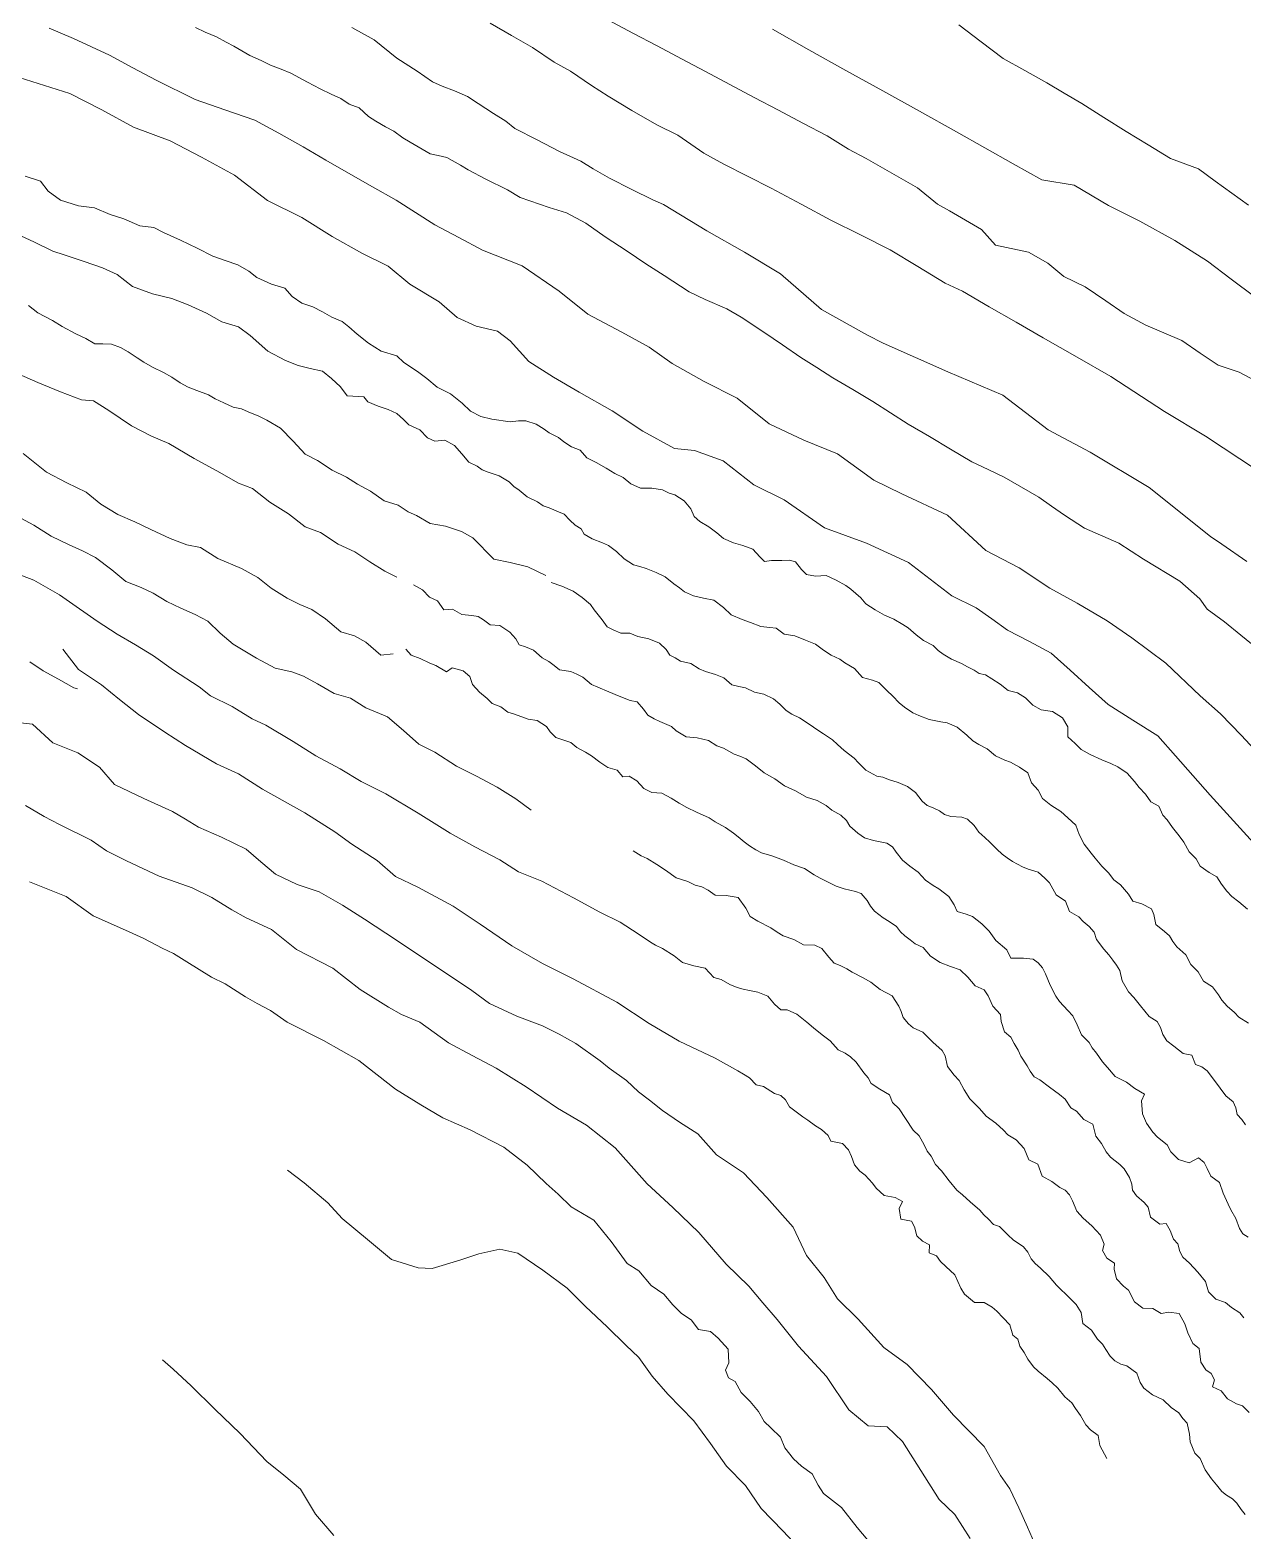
# Model space of a CAD drawing. Extents: x 683321 to 688873, y 7661944 to 7668387.
# Drawn here: x 686829.4 to 687029.7, y 7667062.7 to 7667310.5 of the extents above; entities that cross this region are included whole.
import ezdxf

# ---------------------------------------------------------------- set-up
doc = ezdxf.new("R2010")
doc.units = 0
doc.header["$MEASUREMENT"] = 0
doc.layers.add('01 CRESTA_Line', color=3, linetype='Continuous', lineweight=20)

msp = doc.modelspace()

# ---------------------------------------------------------------- linework, layer by layer
at = {"layer": '01 CRESTA_Line'}
for points in [[(686905.35, 7667311.6, 4150.24), (686908.87, 7667309.59, 4150.18), (686912.36, 7667307.59, 4150.13), (686915.95, 7667305.17, 4150.19), (686918.64, 7667303.7, 4150.2), (686922.12, 7667301.34, 4150.16), (686924.87, 7667299.57, 4150.11), (686928.76, 7667297.21, 4150.16), (686932.91, 7667294.82, 4150.19), (686936.36, 7667293.09, 4150.18), (686940.67, 7667290.14, 4150.13), (686943.97, 7667288.35, 4150.16), (686947.88, 7667286.35, 4150.22), (686951.79, 7667284.35, 4150.22), (686956.7, 7667281.72, 4150.31), (686961.62, 7667279.08, 4150.36), (686966.52, 7667276.64, 4150.34), (686971.43, 7667274.21, 4150.58), (686975.97, 7667271.45, 4150.64), (686980.52, 7667268.7, 4150.66), (686983.35, 7667267.35, 4150.64), (686987.79, 7667264.8, 4150.6), (686992.23, 7667262.24, 4150.56), (686996.68, 7667259.68, 4150.48), (687002.28, 7667256.47, 4150.34), (687007.88, 7667253.26, 4150.29), (687016.7, 7667247.48, 4150.25), (687023.46, 7667243.42, 4150.21), (687032.09, 7667237.76, 4150.1)], [(687032.48, 7667252.17, 4160.02), (687029.06, 7667253.97, 4160.03), (687025.58, 7667255.12, 4160.05), (687022.58, 7667257.13, 4160.04), (687019.58, 7667259.19, 4159.99), (687013.63, 7667261.74, 4160.04), (687010.08, 7667263.65, 4160.05), (687007.04, 7667265.74, 4160.06), (687003.62, 7667268.06, 4160.08), (687000.09, 7667269.79, 4160.06), (686997.47, 7667271.98, 4160.12), (686994.25, 7667273.8, 4160.13), (686988.84, 7667274.98, 4160.15), (686986.51, 7667277.53, 4160.26), (686981.21, 7667280.62, 4160.14), (686979.23, 7667281.72, 4160.1), (686975.94, 7667284.43, 4160.13), (686971.7, 7667286.84, 4160.27), (686967.46, 7667289.26, 4160.27), (686964.53, 7667290.8, 4160.25), (686961.01, 7667292.98, 4160.21), (686957, 7667295.1, 4160.16), (686952.99, 7667297.23, 4160.17), (686948.98, 7667299.35, 4160.22), (686944.97, 7667301.47, 4160.15), (686940.95, 7667303.6, 4160.13), (686936.94, 7667305.72, 4160.13), (686932.93, 7667307.85, 4160.14), (686928.92, 7667309.97, 4160.12), (686924.91, 7667312.09, 4160.11)], [(686832.57, 7667310.8, 4119.93), (686836.6, 7667309.06, 4119.94), (686842.51, 7667306.34, 4119.88), (686846.37, 7667304.25, 4119.89), (686850.23, 7667302.17, 4119.89), (686856.68, 7667299.01, 4119.85), (686861.59, 7667297.32, 4119.88), (686866.5, 7667295.62, 4119.91), (686870.5, 7667293.42, 4119.95), (686874.5, 7667291.21, 4119.98), (686878.26, 7667289.01, 4120.01), (686882.01, 7667286.82, 4120.04), (686885.92, 7667284.59, 4120.03), (686889.83, 7667282.37, 4120.01), (686896.23, 7667278.29, 4119.96), (686900.18, 7667276.21, 4119.97), (686904.13, 7667274.12, 4119.98), (686910.64, 7667271.56, 4120.01), (686916.75, 7667267.34, 4119.95), (686921.49, 7667263.54, 4119.94), (686927.12, 7667260.59, 4120.01), (686931.61, 7667258.14, 4120.06), (686935.42, 7667255.42, 4120.08), (686940.72, 7667252.43, 4120.17), (686946.17, 7667249.71, 4120.28), (686951.46, 7667245.46, 4120.26), (686957.16, 7667242.76, 4120.41), (686962.73, 7667240.49, 4120.57), (686968.71, 7667236.17, 4120.58), (686973.33, 7667233.89, 4120.63), (686980.91, 7667230.4, 4120.83), (686987.23, 7667224.55, 4121), (686992.7, 7667221.7, 4120.73), (686997.77, 7667218.33, 4120.45), (687002.28, 7667215.85, 4120.32), (687007.24, 7667212.96, 4120.23), (687011.31, 7667210.14, 4120.11), (687016.93, 7667205.95, 4119.99), (687022.58, 7667200.57, 4119.99), (687025.96, 7667197.6, 4119.97), (687029.42, 7667193.98, 4119.94), (687032.22, 7667191, 4119.94)], [(687031.96, 7667208.4, 4129.88), (687029.3, 7667210.58, 4129.82), (687026.63, 7667212.77, 4129.82), (687023.77, 7667214.89, 4129.78), (687022.56, 7667216.56, 4129.8), (687019.27, 7667219.48, 4129.74), (687013.25, 7667223.11, 4129.8), (687009.19, 7667225.76, 4129.83), (687003.5, 7667228.22, 4129.71), (687000.18, 7667230.36, 4129.8), (686998.07, 7667231.85, 4129.84), (686995.97, 7667233.34, 4129.88), (686993.12, 7667234.99, 4129.87), (686990.27, 7667236.64, 4129.88), (686987.59, 7667237.92, 4129.89), (686984.91, 7667239.2, 4129.92), (686981.41, 7667241.28, 4129.97), (686977.91, 7667243.36, 4129.95), (686974.41, 7667245.43, 4129.95), (686971.48, 7667247.29, 4129.94), (686968.55, 7667249.15, 4129.93), (686965.24, 7667251.11, 4129.93), (686961.93, 7667253.07, 4129.89), (686959.3, 7667254.74, 4129.92), (686956.67, 7667256.42, 4129.9), (686953.67, 7667258.49, 4130.02), (686950.57, 7667260.62, 4130.11), (686946.81, 7667263.08, 4130.12), (686944.43, 7667264.46, 4130.13), (686940.85, 7667266.01, 4130.12), (686938.25, 7667267.23, 4130.14), (686934.08, 7667269.97, 4130.15), (686931.06, 7667271.88, 4130.14), (686928, 7667273.94, 4130.13), (686924.36, 7667276.32, 4130.18), (686921.18, 7667278.61, 4130.18), (686918, 7667280.27, 4130.18), (686915.13, 7667281.15, 4130.2), (686910.34, 7667282.85, 4130.22), (686908.21, 7667284.07, 4130.21), (686904.67, 7667285.87, 4130.2), (686901.73, 7667287.42, 4130.21), (686900.46, 7667288.14, 4130.23), (686898.22, 7667289.43, 4130.2), (686896.79, 7667289.78, 4130.21), (686895.46, 7667290.04, 4130.16), (686892.18, 7667291.96, 4130.12), (686890.96, 7667292.69, 4130.14), (686889.49, 7667293.76, 4130.1), (686888.09, 7667294.47, 4130.12), (686886.52, 7667295.4, 4130.07), (686885.31, 7667296.18, 4130.12), (686883.73, 7667297.62, 4130.11), (686882.08, 7667298.23, 4130.14), (686880.73, 7667299.15, 4130.12), (686879.12, 7667299.86, 4130.13), (686877.32, 7667300.75, 4130.07), (686875.21, 7667301.84, 4130.02), (686872.44, 7667303.37, 4130.02), (686870.88, 7667304.02, 4130.06), (686869.09, 7667304.68, 4130.03), (686867.59, 7667305.45, 4130.07), (686865.67, 7667306.29, 4130.05), (686863.05, 7667307.81, 4130.06), (686861.77, 7667308.45, 4130.08), (686860.21, 7667309.34, 4130.04), (686858.34, 7667310.14, 4130.04), (686856.71, 7667310.87, 4129.98)], [(687030.29, 7667222.75, 4140.01), (687026.2, 7667225.59, 4140.05), (687024.31, 7667226.85, 4140.06), (687014.17, 7667234.95, 4139.96), (687004.42, 7667240.77, 4139.86), (686997.52, 7667244.48, 4139.53), (686990.04, 7667250.2, 4139.36), (686980.95, 7667254.04, 4139.2), (686970.25, 7667258.79, 4139.46), (686967.69, 7667260.09, 4139.88), (686960.07, 7667264.35, 4139.85), (686953.3, 7667270.24, 4139.88), (686947.37, 7667273.78, 4139.96), (686941.14, 7667277.33, 4140.02), (686934, 7667281.67, 4140.09), (686932.26, 7667282.43, 4140.08), (686928.76, 7667284.15, 4140.15), (686925.09, 7667286.03, 4140.13), (686922.39, 7667287.56, 4140.16), (686920.35, 7667288.84, 4140.19), (686916.84, 7667290.42, 4140.24), (686913.16, 7667292.32, 4140.29), (686909.43, 7667294.2, 4140.29), (686907.95, 7667295.4, 4140.27), (686905.93, 7667296.72, 4140.25), (686903.42, 7667298.37, 4140.22), (686901.62, 7667299.48, 4140.21), (686899.49, 7667300.43, 4140.21), (686897.47, 7667301.2, 4140.19), (686895.87, 7667301.92, 4140.17), (686893.33, 7667303.7, 4140.13), (686889.98, 7667305.83, 4140.08), (686886.21, 7667308.86, 4140.05), (686882.51, 7667310.89, 4140.02)], [(686952.01, 7667310.6, 4169.91), (686958.01, 7667307.18, 4169.93), (686964.1, 7667303.8, 4169.97), (686970.19, 7667300.43, 4170.04), (686976.29, 7667297.06, 4170.08), (686982.38, 7667293.69, 4170.98), (686987.06, 7667291.05, 4171.06), (686991.75, 7667288.4, 4171.09), (686996.44, 7667285.76, 4171.37), (687001.79, 7667284.86, 4172.69), (687007.48, 7667281.49, 4172.17), (687012.63, 7667278.91, 4171.72), (687018.43, 7667275.72, 4171.06), (687023.82, 7667272.32, 4170.69), (687027.72, 7667269.36, 4170.44), (687031.61, 7667266.4, 4170.44)], [(687030.59, 7667281.54, 4180.84), (687027.84, 7667283.54, 4180.74), (687025.09, 7667285.54, 4180.65), (687022.34, 7667287.54, 4180.56), (687017.7, 7667289.29, 4181.04), (687014.04, 7667291.51, 4181.02), (687010.38, 7667293.72, 4181), (687006.72, 7667296.02, 4180.99), (687003.06, 7667298.33, 4180.98), (687000.17, 7667300.05, 4180.99), (686997.28, 7667301.78, 4181), (686993.67, 7667303.77, 4181.02), (686990.06, 7667305.77, 4181.05), (686986.42, 7667308.54, 4181.01), (686982.78, 7667311.32, 4181.06)], [(686827.6, 7667302.65, 4109.92), (686835.99, 7667299.98, 4110.31), (686841.25, 7667297.3, 4110.04), (686846.48, 7667294.42, 4109.83), (686852.54, 7667292.2, 4109.76), (686857.72, 7667289.48, 4109.74), (686863.18, 7667286.53, 4109.62), (686868.61, 7667282.31, 4109.6), (686874.29, 7667279.52, 4109.6), (686879.29, 7667276.39, 4109.63), (686884.2, 7667273.63, 4109.64), (686888.55, 7667271.51, 4109.61), (686892.09, 7667268.53, 4109.59), (686896.98, 7667265.61, 4109.62), (686899.95, 7667263.02, 4109.61), (686903.06, 7667261.58, 4109.59), (686906.59, 7667260.75, 4109.55), (686908.66, 7667259.17, 4109.5), (686911.76, 7667255.73, 4109.44), (686915.84, 7667253.16, 4109.49), (686920.06, 7667250.7, 4109.54), (686925.53, 7667247.62, 4109.62), (686930.61, 7667244.26, 4109.67), (686935.83, 7667241.39, 4109.7), (686939.1, 7667241.05, 4109.74), (686943.83, 7667239.36, 4109.93), (686948.89, 7667235.38, 4109.89), (686953.92, 7667232.9, 4109.9), (686960.58, 7667228.28, 4109.87), (686967.52, 7667225.75, 4109.98), (686974.45, 7667222.58, 4110.04), (686981.63, 7667217.06, 4109.95), (686985.61, 7667215.09, 4110.08), (686988.21, 7667213.25, 4110.08), (686990.82, 7667211.4, 4109.97), (686994.41, 7667209.51, 4109.93), (686998, 7667207.61, 4109.97), (687001.13, 7667204.78, 4110.01), (687004.26, 7667201.94, 4110), (687007.39, 7667199.11, 4109.95), (687011.51, 7667196.53, 4110.02), (687015.63, 7667193.95, 4110.01), (687018.51, 7667190.67, 4109.99), (687021.4, 7667187.4, 4109.97), (687024.28, 7667184.13, 4110.08), (687028.13, 7667179.92, 4110.32), (687031.98, 7667175.7, 4110.46)], [(686828.62, 7667286.32, 4099.23), (686831.12, 7667285.54, 4099.15), (686832.4, 7667283.87, 4099.27), (686834.44, 7667282.4, 4099.33), (686837.4, 7667281.45, 4099.31), (686840.03, 7667281.13, 4099.37), (686842.61, 7667280.03, 4099.19), (686844.88, 7667279.28, 4099.23), (686847.53, 7667278.17, 4099.31), (686849.82, 7667277.87, 4099.18), (686851.42, 7667277.02, 4099.36), (686854.22, 7667275.79, 4099.33), (686856.97, 7667274.45, 4099.37), (686859.61, 7667273.15, 4099.29), (686861.62, 7667272.42, 4099.34), (686863.71, 7667271.7, 4099.47), (686865.54, 7667270.68, 4099.37), (686866.86, 7667269.63, 4099.34), (686869.25, 7667268.54, 4099.37), (686871.48, 7667267.84, 4099.39), (686872.66, 7667266.5, 4099.42), (686874.29, 7667265.4, 4099.31), (686876.12, 7667264.79, 4099.38), (686877.7, 7667263.93, 4099.42), (686879.22, 7667263.06, 4099.43), (686880.93, 7667262.37, 4099.34), (686882.02, 7667261.49, 4099.33), (686883.41, 7667260.24, 4099.33), (686885.27, 7667258.79, 4099.19), (686887.36, 7667257.44, 4099.16), (686889.96, 7667256.69, 4099.03), (686891.11, 7667255.57, 4099.21), (686893.36, 7667254.1, 4099.15), (686894.93, 7667252.92, 4099.1), (686896.61, 7667251.5, 4099.1), (686898.8, 7667250.39, 4098.83), (686900.75, 7667248.87, 4098.93), (686902.12, 7667247.55, 4098.99), (686903.85, 7667246.67, 4099.09), (686905.64, 7667246.24, 4099.23), (686908.65, 7667245.8, 4098.98), (686910.06, 7667245.95, 4099.5), (686911.27, 7667245.95, 4100), (686912.99, 7667245.39, 4100), (686914.29, 7667244.58, 4100), (686915.12, 7667243.96, 4100), (686916.67, 7667243.23, 4100), (686917.53, 7667242.51, 4100), (686918.83, 7667241.67, 4100), (686920.26, 7667241.13, 4100), (686921.35, 7667239.82, 4100), (686922.88, 7667239.09, 4100), (686924.53, 7667238.13, 4100), (686925.97, 7667237.27, 4100), (686927.32, 7667236.61, 4100), (686928.6, 7667235.57, 4100), (686930.19, 7667234.83, 4100), (686932.07, 7667234.86, 4100), (686933.81, 7667234.55, 4100), (686934.91, 7667234.02, 4100), (686935.89, 7667233.76, 4100), (686937.41, 7667232.76, 4100), (686938.49, 7667231.44, 4100), (686939.06, 7667230.14, 4100), (686940, 7667229.36, 4100), (686941.48, 7667228.44, 4100), (686942.8, 7667227.46, 4100), (686943.9, 7667226.51, 4100), (686945.54, 7667225.82, 4100), (686947.1, 7667225.36, 4100), (686948.74, 7667224.79, 4100), (686949.92, 7667223.51, 4100), (686950.65, 7667222.74, 4100), (686951.81, 7667222.87, 4100), (686953.51, 7667222.87, 4100), (686954.81, 7667222.96, 4100), (686955.81, 7667222.69, 4100), (686956.77, 7667221.42, 4100), (686957.58, 7667220.57, 4100), (686959.1, 7667220.29, 4100), (686960.87, 7667220.42, 4100), (686962.53, 7667219.65, 4100), (686964.08, 7667218.79, 4100), (686964.94, 7667218.19, 4100), (686966.56, 7667216.74, 4100), (686967.4, 7667215.76, 4100), (686968.93, 7667214.74, 4100), (686970.46, 7667213.88, 4100), (686972.04, 7667213.22, 4100), (686973.52, 7667212.35, 4100), (686974.42, 7667211.76, 4100), (686975.72, 7667210.63, 4100), (686976.92, 7667209.68, 4100), (686978.51, 7667208.84, 4100), (686979.35, 7667208.04, 4100), (686980.17, 7667207.44, 4100), (686981.56, 7667206.61, 4100), (686983.2, 7667205.92, 4100), (686984.18, 7667205.33, 4100), (686985.27, 7667204.78, 4100), (686986.12, 7667204.24, 4100), (686987.14, 7667204.02, 4100), (686988.21, 7667203.38, 4100), (686989.56, 7667202.46, 4100), (686990.93, 7667201.44, 4100), (686992.44, 7667201.03, 4100), (686993.77, 7667200.2, 4100), (686995, 7667199.01, 4100), (686996.35, 7667198.27, 4100), (686998.22, 7667197.98, 4100), (686999.86, 7667196.93, 4100), (687000.77, 7667195.42, 4100), (687000.74, 7667193.77, 4100), (687001.97, 7667192.68, 4100), (687002.97, 7667191.67, 4100), (687004.44, 7667190.86, 4100), (687006.35, 7667189.99, 4100), (687007.86, 7667189.4, 4100), (687009.02, 7667188.84, 4100), (687010.57, 7667187.78, 4100), (687011.74, 7667186.41, 4100), (687012.54, 7667185.43, 4100), (687013.56, 7667184.33, 4100), (687014.47, 7667183.06, 4100), (687015.8, 7667182.35, 4100), (687016.46, 7667180.84, 4100), (687017.17, 7667180.08, 4100), (687018.06, 7667178.82, 4100), (687019.15, 7667177.44, 4100), (687019.93, 7667176.41, 4100), (687020.81, 7667174.79, 4100), (687021.92, 7667173.66, 4100), (687022.61, 7667172.45, 4100), (687024.07, 7667171.4, 4100), (687025.35, 7667170.7, 4100), (687026.15, 7667169.46, 4100), (687026.99, 7667168.28, 4100), (687027.84, 7667167.4, 4100), (687028.97, 7667166.54, 4100), (687030.44, 7667165.33, 4100)], [(686827.89, 7667276.5, 4089.53), (686830.11, 7667275.47, 4089.92), (686833.16, 7667273.94, 4089.68), (686835.04, 7667273.36, 4089.77), (686838.32, 7667272.24, 4089.59), (686841.38, 7667271.21, 4089.39), (686843.76, 7667270.1, 4089.58), (686846.3, 7667268.15, 4089.66), (686849.62, 7667266.92, 4089.7), (686852.83, 7667266.15, 4089.53), (686855.5, 7667265.09, 4089.58), (686858.53, 7667263.74, 4089.38), (686861.07, 7667262.29, 4089.52), (686863.8, 7667261.5, 4089.74), (686865.75, 7667260.03, 4089.62), (686868.65, 7667257.43, 4089.39), (686871.56, 7667255.91, 4089.25), (686873.66, 7667255.09, 4089.48), (686875.63, 7667254.58, 4089.28), (686877.68, 7667254.15, 4089.32), (686879.16, 7667252.97, 4089.43), (686880.68, 7667251.58, 4089.52), (686881.74, 7667250.07, 4089.54), (686884.5, 7667249.92, 4090), (686885.19, 7667249.11, 4090), (686886.89, 7667248.39, 4090), (686888.52, 7667247.8, 4090), (686889.98, 7667247.16, 4090), (686891.06, 7667246.17, 4090), (686891.97, 7667245.32, 4090), (686893.75, 7667244.47, 4090), (686895.02, 7667243.13, 4090), (686896.24, 7667242.58, 4090), (686897.91, 7667242.75, 4090), (686899.47, 7667241.87, 4090), (686900.71, 7667240.53, 4090), (686901.86, 7667239.15, 4090), (686903.24, 7667238.49, 4090), (686904.03, 7667237.88, 4090), (686905.03, 7667237.49, 4090), (686906.88, 7667236.9, 4090), (686908.53, 7667235.91, 4090), (686909.27, 7667235.14, 4090), (686910.17, 7667234.53, 4090), (686911.49, 7667233.39, 4090), (686913.19, 7667232.61, 4090), (686914.1, 7667231.93, 4090), (686915.11, 7667231.59, 4090), (686916.67, 7667230.92, 4090), (686917.6, 7667230.54, 4090), (686918.54, 7667229.53, 4090), (686919.41, 7667228.72, 4090), (686920.42, 7667228.14, 4090), (686920.88, 7667227.25, 4090), (686922.24, 7667226.47, 4090), (686923.94, 7667225.79, 4090), (686924.94, 7667225.37, 4090), (686926.22, 7667224.38, 4090), (686927.5, 7667223.17, 4090), (686929.06, 7667222.17, 4090), (686930.09, 7667221.91, 4090), (686931.11, 7667221.56, 4090), (686932.79, 7667220.93, 4090), (686934.28, 7667220.2, 4090), (686935.68, 7667219.02, 4090), (686936.62, 7667218.36, 4090), (686937.48, 7667217.72, 4090), (686938.93, 7667217.05, 4090), (686940.62, 7667216.7, 4090), (686942.33, 7667216.37, 4090), (686943.88, 7667215.16, 4090), (686945.18, 7667213.9, 4090), (686946.96, 7667213.18, 4090), (686948.36, 7667212.68, 4090), (686950.07, 7667211.99, 4090), (686951.56, 7667211.83, 4090), (686952.6, 7667211.71, 4090), (686953.9, 7667210.72, 4090), (686955.67, 7667210.44, 4090), (686957.44, 7667209.74, 4090), (686959.1, 7667209.07, 4090), (686960.4, 7667208.12, 4090), (686961.68, 7667207.29, 4090), (686963.1, 7667206.62, 4090), (686963.92, 7667206.01, 4090), (686965.52, 7667205.07, 4090), (686966.86, 7667203.6, 4090), (686968.5, 7667203.14, 4090), (686969.53, 7667202.77, 4090), (686970.89, 7667201.46, 4090), (686971.87, 7667200.49, 4090), (686972.92, 7667199.42, 4090), (686973.81, 7667198.67, 4090), (686975.16, 7667197.76, 4090), (686976.17, 7667197.33, 4090), (686977.84, 7667196.63, 4090), (686979.8, 7667196.28, 4090), (686980.83, 7667196.09, 4090), (686982.5, 7667195.38, 4090), (686984.07, 7667194.07, 4090), (686985.08, 7667193.15, 4090), (686986.07, 7667192.53, 4090), (686987.45, 7667191.8, 4090), (686988.8, 7667190.65, 4090), (686990.33, 7667189.95, 4090), (686991.28, 7667189.62, 4090), (686992.78, 7667188.79, 4090), (686994.14, 7667187.85, 4090), (686994.76, 7667186.19, 4090), (686995.86, 7667184.98, 4090), (686996.55, 7667183.6, 4090), (686997.93, 7667182.51, 4090), (686999.59, 7667181.44, 4090), (687000.77, 7667180.43, 4090), (687002.06, 7667179.2, 4090), (687002.62, 7667177.68, 4090), (687003.45, 7667176.07, 4090), (687004.6, 7667174.59, 4090), (687005.26, 7667173.74, 4090), (687006.37, 7667172.44, 4090), (687007.49, 7667171.35, 4090), (687008.33, 7667170.17, 4090), (687009.47, 7667169.36, 4090), (687010.77, 7667167.81, 4090), (687011.48, 7667166.66, 4090), (687012.99, 7667166.23, 4090), (687014.56, 7667165.39, 4090), (687014.96, 7667164.44, 4090), (687015.3, 7667162.79, 4090), (687016.73, 7667161.65, 4090), (687017.54, 7667160.95, 4090), (687018.07, 7667160.01, 4090), (687018.77, 7667159.13, 4090), (687020.25, 7667157.79, 4090), (687021.06, 7667156.22, 4090), (687022.3, 7667155, 4090), (687023.16, 7667153.43, 4090), (687024.64, 7667152.49, 4090), (687025.64, 7667151.2, 4090), (687026.21, 7667150.31, 4090), (687027.09, 7667149.31, 4090), (687028.28, 7667148.26, 4090), (687028.99, 7667147.5, 4090), (687030.57, 7667146.54, 4090)], [(686829.15, 7667264.97, 4080.05), (686830.68, 7667263.81, 4080.2), (686833.09, 7667262.53, 4080.03), (686834.72, 7667261.51, 4080.15), (686836.94, 7667260.32, 4079.9), (686838.61, 7667259.53, 4079.62), (686840.11, 7667258.65, 4079.76), (686841.43, 7667258.64, 4079.73), (686842.84, 7667258.6, 4079.72), (686844.35, 7667258.05, 4079.64), (686845.63, 7667257.34, 4079.8), (686847.11, 7667256.33, 4079.72), (686848.19, 7667255.62, 4079.86), (686849.61, 7667254.84, 4079.9), (686851.45, 7667253.91, 4079.82), (686852.79, 7667253.14, 4079.83), (686854.18, 7667252.24, 4079.86), (686855.5, 7667251.52, 4079.91), (686856.96, 7667250.96, 4079.91), (686858.85, 7667250.27, 4079.9), (686859.97, 7667249.59, 4079.9), (686861.41, 7667248.95, 4079.96), (686862.94, 7667248.21, 4079.93), (686864.29, 7667247.92, 4079.87), (686865.42, 7667247.44, 4079.82), (686867.19, 7667246.71, 4079.86), (686868.48, 7667246.09, 4080), (686870.78, 7667244.72, 4080), (686872.84, 7667242.62, 4079.84), (686874.81, 7667240.43, 4079.89), (686876.86, 7667239.43, 4079.91), (686879.26, 7667237.82, 4079.96), (686881.68, 7667236.63, 4080.04), (686883.46, 7667235.48, 4080.13), (686885.6, 7667234.33, 4080.07), (686887.86, 7667232.73, 4080.11), (686890.19, 7667232.04, 4080.11), (686891.81, 7667230.94, 4080.1), (686893.2, 7667230.34, 4080.15), (686895.45, 7667229.03, 4079.96), (686898.02, 7667228.55, 4080.08), (686900.65, 7667227.66, 4080.11), (686902.52, 7667226.63, 4080.27), (686905.98, 7667223.09, 4080.08), (686908.67, 7667222.58, 4080.2), (686911.62, 7667221.86, 4080.1), (686914.57, 7667220.41, 4080.29)], [(686827.57, 7667253.66, 4069.71), (686830.7, 7667252.31, 4069.7), (686834.45, 7667250.76, 4069.63), (686837.92, 7667249.4, 4069.81), (686839.87, 7667249.24, 4069.74), (686842.4, 7667247.65, 4069.65), (686846.13, 7667245.13, 4069.77), (686849.43, 7667243.41, 4069.98), (686852.33, 7667242.19, 4069.92), (686856.5, 7667239.73, 4069.89), (686860.23, 7667237.69, 4070.1), (686863.84, 7667235.65, 4070.12), (686866.13, 7667234.8, 4070.02), (686868.97, 7667232.54, 4069.98), (686872.1, 7667230.61, 4070.15), (686874.84, 7667228.48, 4070.08), (686877.35, 7667227.51, 4070.21), (686880.28, 7667225.6, 4070.22), (686883.05, 7667224.32, 4070.06), (686885.52, 7667222.68, 4070.24), (686887.96, 7667221.13, 4069.98), (686889.94, 7667220.15, 4070.25)], [(686889.38, 7667207.48, 4059.91), (686887.34, 7667207.29, 4059.82), (686884.85, 7667209.42, 4059.54), (686882.98, 7667210.44, 4059.84), (686880.72, 7667211.12, 4059.78), (686878.19, 7667213.24, 4059.56), (686875.93, 7667214.8, 4059.61), (686873.94, 7667215.66, 4059.63), (686871.85, 7667216.68, 4059.61), (686869.23, 7667218.35, 4059.69), (686867.02, 7667220.11, 4059.84), (686864.31, 7667221.57, 4059.76), (686860.41, 7667223.22, 4059.61), (686857.52, 7667225.05, 4059.69), (686855.29, 7667225.47, 4059.7), (686852.55, 7667226.51, 4059.75), (686849.34, 7667228.04, 4059.92), (686846.7, 7667229.26, 4059.97), (686843.9, 7667230.49, 4059.99), (686841.1, 7667232.22, 4060.18), (686838.67, 7667234.17, 4060.1), (686835.5, 7667235.71, 4060.04), (686832.1, 7667237.49, 4060.24), (686828.24, 7667240.55, 4060.42)], [(686912.17, 7667181.67, 4050.08), (686909.6, 7667183.57, 4050.18), (686906.52, 7667185.46, 4049.99), (686903.12, 7667187.27, 4050.11), (686899.8, 7667188.95, 4049.98), (686896.25, 7667191.26, 4050.12), (686893.61, 7667192.57, 4050.11), (686891.09, 7667194.85, 4050.24), (686888.42, 7667197.09, 4050.12), (686884.82, 7667198.56, 4050.05), (686882.3, 7667200.17, 4049.97), (686879.62, 7667200.92, 4050.03), (686876.89, 7667202.52, 4050.15), (686874.56, 7667203.78, 4050.08), (686872.65, 7667204.51, 4050.12), (686869.89, 7667205.12, 4050.14), (686866.79, 7667206.79, 4049.95), (686862.93, 7667209.09, 4050.01), (686860.78, 7667210.89, 4050.04), (686858.74, 7667212.89, 4049.67), (686856.69, 7667213.96, 4050.13), (686854.29, 7667215.05, 4050.03), (686852.01, 7667216.15, 4049.99), (686849.74, 7667217.49, 4049.97), (686847.77, 7667218.45, 4049.99), (686845.23, 7667219.41, 4050.11), (686842.92, 7667221.33, 4049.97), (686840.21, 7667223.4, 4050.2), (686838.07, 7667224.49, 4049.91), (686835.86, 7667225.51, 4049.91), (686832.89, 7667226.89, 4049.79), (686830.04, 7667228.75, 4049.96), (686827.3, 7667230.21, 4050.01)], [(686826.98, 7667220.81, 4040.19), (686830.05, 7667219.64, 4040.19), (686834.28, 7667217.23, 4040.53), (686835.39, 7667216.44, 4040.52), (686840.51, 7667212.88, 4040.34), (686843.76, 7667210.76, 4040.17), (686846.84, 7667208.99, 4039.97), (686849.77, 7667207.16, 4039.94), (686853.1, 7667204.78, 4039.71), (686857.33, 7667202.04, 4039.91), (686859.2, 7667200.56, 4039.83), (686862.77, 7667198.8, 4039.87), (686866.09, 7667196.77, 4039.72), (686868.36, 7667195.72, 4039.76), (686872.82, 7667193.04, 4039.51), (686876.58, 7667190.67, 4039.43), (686880.63, 7667188.5, 4039.59), (686884.08, 7667186.4, 4039.8), (686888.13, 7667184.36, 4039.8), (686893.51, 7667181.16, 4039.8), (686898.79, 7667177.88, 4039.58), (686902.84, 7667175.63, 4039.83), (686906.99, 7667173.48, 4040.12), (686910.04, 7667171.48, 4040.2), (686913.88, 7667169.98, 4040.19), (686919.15, 7667167.22, 4040.13), (686923.51, 7667164.86, 4039.74), (686926.85, 7667163.2, 4039.91), (686929.79, 7667161.29, 4039.88), (686931.83, 7667159.9, 4040), (686932.7, 7667159.37, 4040), (686933.82, 7667158.83, 4040), (686935.74, 7667157.65, 4040), (686937.12, 7667156.55, 4040), (686938.98, 7667155.98, 4040), (686940.9, 7667155.61, 4040), (686942.28, 7667154.05, 4040), (686943.49, 7667153.74, 4040), (686944.94, 7667152.88, 4040), (686946.18, 7667152.39, 4040), (686947.17, 7667152.11, 4040), (686948.19, 7667151.92, 4040), (686949.57, 7667151.65, 4040), (686951.2, 7667150.97, 4040), (686952.31, 7667149.63, 4040), (686953.36, 7667148.7, 4040), (686954.44, 7667148.69, 4040), (686956.02, 7667147.99, 4040), (686957.65, 7667146.66, 4040), (686958.75, 7667145.74, 4040), (686960.21, 7667144.61, 4040), (686961.53, 7667143.58, 4040), (686962.82, 7667142.14, 4040), (686963.99, 7667141.54, 4040), (686964.88, 7667140.93, 4040), (686965.82, 7667140.05, 4040), (686967.07, 7667138.34, 4040), (686967.77, 7667137.51, 4040), (686968.3, 7667136.57, 4040), (686969.74, 7667135.61, 4040), (686971.3, 7667134.66, 4040), (686971.83, 7667133.4, 4040), (686972.9, 7667132.39, 4040), (686973.97, 7667130.79, 4040), (686975.22, 7667128.84, 4040), (686976.19, 7667127.91, 4040), (686977.03, 7667126.43, 4040), (686977.55, 7667125.39, 4040), (686978.18, 7667124.55, 4040), (686978.88, 7667123.18, 4040), (686979.88, 7667122.14, 4040), (686981.17, 7667120.48, 4040), (686982.42, 7667118.94, 4040), (686983.34, 7667118.17, 4040), (686984.64, 7667117.02, 4040), (686986.24, 7667115.65, 4040), (686986.91, 7667114.88, 4040), (686987.66, 7667114.16, 4040), (686988.46, 7667113.28, 4040), (686989.45, 7667112.95, 4040), (686990.91, 7667111.49, 4040), (686991.75, 7667110.72, 4040), (686993.43, 7667109.61, 4040), (686994.14, 7667108.72, 4040), (686994.72, 7667107.61, 4040), (686995.39, 7667106.84, 4040), (686996.22, 7667106.09, 4040), (686997.7, 7667104.7, 4040), (686998.88, 7667103.25, 4040), (686999.64, 7667102.5, 4040), (687000.38, 7667101.83, 4040), (687001.25, 7667100.95, 4040), (687002.12, 7667100.06, 4040), (687002.94, 7667098.77, 4040), (687003.25, 7667096.91, 4040), (687004.65, 7667095.85, 4040), (687005.68, 7667094.36, 4040), (687006.48, 7667093.5, 4040), (687007.05, 7667092.65, 4040), (687007.73, 7667091.52, 4040), (687008.5, 7667090.76, 4040), (687009.49, 7667090.2, 4040), (687010.51, 7667089.95, 4040), (687012.13, 7667088.75, 4040), (687012.69, 7667087.19, 4040), (687013.32, 7667086.27, 4040), (687014.73, 7667085.14, 4040), (687016.52, 7667084.32, 4040), (687017.84, 7667083.07, 4040), (687019.1, 7667082.16, 4040), (687019.72, 7667081.24, 4040), (687020.45, 7667080.5, 4040), (687020.83, 7667078.66, 4040), (687020.93, 7667077.41, 4040), (687021.74, 7667075.53, 4040), (687022.58, 7667074.63, 4040), (687023.42, 7667072.79, 4040), (687024.5, 7667071.3, 4040), (687025.3, 7667070.28, 4040), (687026.16, 7667069.2, 4040), (687026.96, 7667068.61, 4040), (687027.93, 7667068.01, 4040), (687028.65, 7667067.27, 4040), (687029.39, 7667066.23, 4040), (687030.02, 7667065.38, 4040)], [(687030.52, 7667111.21, 4070), (687029.65, 7667111.71, 4070), (687029.11, 7667112.64, 4070), (687028.5, 7667114.26, 4070), (687027.66, 7667115.69, 4070), (687027.25, 7667116.63, 4070), (687026.41, 7667118.44, 4070), (687025.81, 7667120.2, 4070), (687024.38, 7667121.23, 4070), (687023.74, 7667122.51, 4070), (687023.27, 7667123.54, 4070), (687022.35, 7667124.28, 4070), (687020.78, 7667123.43, 4070), (687019.04, 7667123.99, 4070), (687017.79, 7667125.26, 4070), (687017.18, 7667126.41, 4070), (687015.57, 7667127.71, 4070), (687014.81, 7667128.5, 4070), (687013.73, 7667130, 4070), (687013.07, 7667131.52, 4070), (687012.93, 7667133.72, 4070), (687013.41, 7667134.77, 4070), (687011.81, 7667135.73, 4070), (687010.43, 7667136.8, 4070), (687008.59, 7667137.73, 4070), (687007.31, 7667139.19, 4070), (687006.48, 7667140.13, 4070), (687005.51, 7667141.57, 4070), (687004.79, 7667142.42, 4070), (687004.26, 7667143.31, 4070), (687002.99, 7667144.57, 4070), (687002.29, 7667146.23, 4070), (687001.58, 7667147.73, 4070), (687000.75, 7667148.62, 4070), (686999.37, 7667150.07, 4070), (686998.8, 7667150.98, 4070), (686997.83, 7667152.77, 4070), (686997.05, 7667154.66, 4070), (686996.59, 7667155.63, 4070), (686995.88, 7667156.47, 4070), (686995.03, 7667157.09, 4070), (686993.41, 7667157.22, 4070), (686991.37, 7667157.25, 4070), (686990.68, 7667158.62, 4070), (686988.89, 7667160.15, 4070), (686987.77, 7667161.68, 4070), (686986.55, 7667162.94, 4070), (686985.01, 7667164.15, 4070), (686983.95, 7667164.5, 4070), (686982.49, 7667164.94, 4070), (686981.97, 7667166.03, 4070), (686981.09, 7667167.43, 4070), (686979.48, 7667168.71, 4070), (686978.5, 7667169.26, 4070), (686977.23, 7667170.1, 4070), (686976.05, 7667171.44, 4070), (686974.66, 7667172.44, 4070), (686973.44, 7667173.4, 4070), (686972.39, 7667174.76, 4070), (686971.78, 7667175.6, 4070), (686970.89, 7667176.25, 4070), (686968.66, 7667176.68, 4070), (686967.21, 7667177.1, 4070), (686966.1, 7667177.86, 4070), (686964.74, 7667179.03, 4070), (686964.19, 7667179.97, 4070), (686963.25, 7667180.84, 4070), (686961.77, 7667181.67, 4070), (686960.85, 7667182.45, 4070), (686959.38, 7667183.25, 4070), (686957.59, 7667183.8, 4070), (686955.8, 7667184.89, 4070), (686953.96, 7667185.67, 4070), (686952.37, 7667186.83, 4070), (686950.62, 7667187.84, 4070), (686949.21, 7667188.99, 4070), (686947.66, 7667190.16, 4070), (686946.62, 7667190.62, 4070), (686945.67, 7667190.95, 4070), (686943.91, 7667191.92, 4070), (686942.78, 7667192.28, 4070), (686941.44, 7667193.18, 4070), (686939.56, 7667193.64, 4070), (686937.73, 7667193.79, 4070), (686936.1, 7667194.76, 4070), (686935.32, 7667195.48, 4070), (686933.4, 7667196.3, 4070), (686932.44, 7667196.77, 4070), (686931.43, 7667197.39, 4070), (686930.67, 7667198.36, 4070), (686929.63, 7667199.59, 4070), (686928.48, 7667199.78, 4070), (686926.67, 7667200.5, 4070), (686924.97, 7667201.21, 4070), (686923.16, 7667201.98, 4070), (686922.09, 7667202.44, 4070), (686920.67, 7667203.64, 4070), (686919.66, 7667204.13, 4070), (686918.69, 7667204.57, 4070), (686916.85, 7667204.87, 4070), (686915.96, 7667205.59, 4070), (686915.07, 7667206.24, 4070), (686913.97, 7667206.82, 4070), (686912.54, 7667208.07, 4070), (686911.23, 7667208.64, 4070), (686910.19, 7667208.96, 4070), (686909.64, 7667209.94, 4070), (686908.6, 7667211.04, 4070), (686906.97, 7667212.17, 4070), (686905.39, 7667212.29, 4070), (686904.27, 7667213.11, 4070), (686903.37, 7667213.67, 4070), (686902.33, 7667213.81, 4070), (686900.67, 7667214, 4070), (686899.17, 7667214.84, 4070), (686897.71, 7667214.77, 4070), (686896.66, 7667216.23, 4070), (686895.36, 7667216.86, 4070), (686894.18, 7667218.04, 4070), (686892.7, 7667218.9, 4070)], [(687030.08, 7667129.75, 4080), (687029.5, 7667130.63, 4080), (687028.71, 7667131.45, 4080), (687028.48, 7667132.53, 4080), (687028.03, 7667133.55, 4080), (687026.86, 7667134.54, 4080), (687025.89, 7667135.79, 4080), (687024.83, 7667137.29, 4080), (687023.74, 7667138.66, 4080), (687022.89, 7667139.32, 4080), (687021.84, 7667139.7, 4080), (687021.21, 7667141.25, 4080), (687019.8, 7667141.49, 4080), (687018.27, 7667142.73, 4080), (687017.11, 7667143.61, 4080), (687016.47, 7667144.66, 4080), (687016.06, 7667145.82, 4080), (687015.51, 7667146.78, 4080), (687014.19, 7667147.62, 4080), (687012.76, 7667149.35, 4080), (687011.64, 7667150.74, 4080), (687010.78, 7667151.69, 4080), (687009.75, 7667153.49, 4080), (687009.32, 7667155.22, 4080), (687008.78, 7667156.07, 4080), (687008.16, 7667156.9, 4080), (687007.55, 7667157.78, 4080), (687006.72, 7667158.74, 4080), (687005.49, 7667160.31, 4080), (687005.12, 7667161.52, 4080), (687004.26, 7667162.46, 4080), (687003.27, 7667163.3, 4080), (687002.59, 7667164.08, 4080), (687001.03, 7667164.96, 4080), (687000.37, 7667166.67, 4080), (686998.83, 7667167.69, 4080), (686997.72, 7667169.66, 4080), (686996.95, 7667170.48, 4080), (686995.84, 7667171.42, 4080), (686994.2, 7667171.96, 4080), (686993.25, 7667172.34, 4080), (686991.64, 7667173.22, 4080), (686990.75, 7667173.79, 4080), (686989.92, 7667174.42, 4080), (686989.01, 7667175.24, 4080), (686987.89, 7667176.41, 4080), (686987.05, 7667177.15, 4080), (686986.08, 7667178.05, 4080), (686985.29, 7667179.14, 4080), (686984.19, 7667180.2, 4080), (686983.23, 7667180.52, 4080), (686981.45, 7667180.66, 4080), (686980.41, 7667180.96, 4080), (686979.58, 7667181.55, 4080), (686978.5, 7667182.04, 4080), (686977.53, 7667182.46, 4080), (686976.68, 7667183.16, 4080), (686975.58, 7667184.58, 4080), (686974.28, 7667185.57, 4080), (686972.72, 7667186.24, 4080), (686971.17, 7667186.73, 4080), (686970.23, 7667187.11, 4080), (686969.21, 7667187.29, 4080), (686967.41, 7667188.3, 4080), (686966.2, 7667189.5, 4080), (686965.5, 7667190.28, 4080), (686963.84, 7667191.54, 4080), (686962.74, 7667192.53, 4080), (686961.89, 7667193.27, 4080), (686960.41, 7667194.3, 4080), (686959.46, 7667194.87, 4080), (686958.06, 7667195.86, 4080), (686956.47, 7667196.95, 4080), (686955.18, 7667197.51, 4080), (686954.26, 7667198.15, 4080), (686953.18, 7667199.17, 4080), (686952.14, 7667200.06, 4080), (686950.56, 7667200.85, 4080), (686949.04, 7667201.16, 4080), (686947.55, 7667201.87, 4080), (686946.45, 7667202.1, 4080), (686945.3, 7667202.36, 4080), (686943.93, 7667203.5, 4080), (686942.6, 7667204.08, 4080), (686940.93, 7667204.57, 4080), (686939.9, 7667205.02, 4080), (686938.53, 7667205.9, 4080), (686936.8, 7667206.28, 4080), (686935.94, 7667206.81, 4080), (686935.05, 7667207.28, 4080), (686934.42, 7667208.19, 4080), (686933.32, 7667209.27, 4080), (686931.56, 7667209.97, 4080), (686929.76, 7667210.35, 4080), (686928.41, 7667210.91, 4080), (686926.93, 7667210.91, 4080), (686925.71, 7667211.44, 4080), (686924.7, 7667211.96, 4080), (686923.85, 7667213.1, 4080), (686922.56, 7667214.78, 4080), (686921.95, 7667215.63, 4080), (686920.57, 7667216.78, 4080), (686919.1, 7667217.81, 4080), (686917.19, 7667218.67, 4080), (686915.43, 7667219.24, 4080)], [(686834.82, 7667208.25, 4031.4), (686837.4, 7667204.9, 4030.93), (686841.21, 7667202.35, 4030.35), (686844.15, 7667199.95, 4030.33), (686847.33, 7667197.45, 4030.04), (686851.66, 7667194.55, 4030.06), (686855.09, 7667192.37, 4030.18), (686860.17, 7667189.32, 4030.01), (686863.83, 7667187.67, 4029.9), (686867.77, 7667185.17, 4029.63), (686874.75, 7667181.24, 4029.57), (686879.71, 7667178.11, 4029.49), (686882.51, 7667176.05, 4028.88), (686886.7, 7667173.37, 4029.02), (686889.76, 7667170.71, 4029.5), (686893.44, 7667168.96, 4029.31), (686899.27, 7667165.83, 4029.25), (686903.72, 7667162.86, 4028.97), (686908.93, 7667159.26, 4028.86), (686914.01, 7667156.36, 4029.1), (686919.08, 7667153.83, 4029.28), (686926.3, 7667149.96, 4029.72), (686931.64, 7667146.46, 4029.31), (686936.59, 7667143.56, 4029.53), (686942.55, 7667140.76, 4029.93), (686946.28, 7667138.62, 4030), (686947.23, 7667138.11, 4030), (686948.19, 7667137.47, 4030), (686949.3, 7667136.33, 4030), (686950.48, 7667136.07, 4030), (686952.31, 7667134.88, 4030), (686953.38, 7667134.59, 4030), (686954.14, 7667133.87, 4030), (686954.8, 7667132.68, 4030), (686955.89, 7667131.9, 4030), (686957, 7667131.07, 4030), (686957.85, 7667130.48, 4030), (686959.08, 7667129.58, 4030), (686960.06, 7667128.95, 4030), (686961.16, 7667127.99, 4030), (686961.61, 7667127.01, 4030), (686963.56, 7667126.63, 4030), (686964.56, 7667125.63, 4030), (686965.05, 7667124.53, 4030), (686965.51, 7667123.13, 4030), (686966.43, 7667122.08, 4030), (686967.29, 7667121.42, 4030), (686968.49, 7667120.09, 4030), (686969.09, 7667119.27, 4030), (686970.45, 7667118.09, 4030), (686972.24, 7667117.74, 4030), (686973.45, 7667117.08, 4030), (686972.9, 7667115.93, 4030), (686973.19, 7667114.18, 4030), (686974.93, 7667113.81, 4030), (686975.46, 7667112.87, 4030), (686975.85, 7667111.4, 4030), (686976.74, 7667110.55, 4030), (686977.91, 7667109.93, 4030), (686977.87, 7667108.61, 4030), (686979.07, 7667108.13, 4030), (686979.73, 7667107.18, 4030), (686980.63, 7667106.32, 4030), (686982.11, 7667104.96, 4030), (686983.07, 7667102.75, 4030), (686983.72, 7667101.79, 4030), (686985.34, 7667100.42, 4030), (686986.93, 7667100.39, 4030), (686988.29, 7667099.64, 4030), (686989.02, 7667098.95, 4030), (686990.08, 7667097.87, 4030), (686991.16, 7667096.72, 4030), (686991.67, 7667095.03, 4030), (686992.48, 7667094.35, 4030), (686992.85, 7667093.2, 4030), (686993.52, 7667092.14, 4030), (686994.14, 7667091.06, 4030), (686995.08, 7667089.78, 4030), (686995.87, 7667089.04, 4030), (686997.32, 7667087.87, 4030), (686998.16, 7667087.13, 4030), (686999.11, 7667086.23, 4030), (687000.28, 7667084.85, 4030), (687001.43, 7667083.81, 4030), (687002.05, 7667082.91, 4030), (687002.83, 7667081.76, 4030), (687003.75, 7667080.2, 4030), (687004.52, 7667079.39, 4030), (687005.75, 7667078.42, 4030), (687006.05, 7667076.77, 4030), (687007.19, 7667074.63, 4030)], [(687029.81, 7667097.89, 4060), (687029.14, 7667098.68, 4060), (687027.77, 7667099.59, 4060), (687026.78, 7667100.42, 4060), (687025.17, 7667100.96, 4060), (687023.96, 7667102.15, 4060), (687023.5, 7667103.88, 4060), (687022.22, 7667105.4, 4060), (687020.84, 7667106.9, 4060), (687019.75, 7667107.91, 4060), (687019.27, 7667108.81, 4060), (687018.93, 7667110.1, 4060), (687018.22, 7667110.86, 4060), (687017.63, 7667112.28, 4060), (687017.01, 7667113.46, 4060), (687015.96, 7667113.35, 4060), (687014.4, 7667114.48, 4060), (687014.03, 7667116.16, 4060), (687013.34, 7667116.91, 4060), (687012.11, 7667118.02, 4060), (687011.46, 7667118.92, 4060), (687011.3, 7667119.96, 4060), (687010.94, 7667121.01, 4060), (687010.08, 7667122.47, 4060), (687009.37, 7667123.2, 4060), (687007.78, 7667124.38, 4060), (687007.06, 7667125.28, 4060), (687006.31, 7667126.67, 4060), (687005.4, 7667127.84, 4060), (687004.89, 7667129.82, 4060), (687003.39, 7667130.6, 4060), (687002.19, 7667132.01, 4060), (687001.25, 7667132.52, 4060), (687000.34, 7667133.95, 4060), (686999.39, 7667134.72, 4060), (686997.74, 7667135.95, 4060), (686996.15, 7667137.16, 4060), (686995.2, 7667137.65, 4060), (686994.53, 7667138.58, 4060), (686994.03, 7667139.45, 4060), (686992.99, 7667141.06, 4060), (686992.55, 7667142.06, 4060), (686991.89, 7667143.14, 4060), (686991.37, 7667144.21, 4060), (686990.32, 7667145.07, 4060), (686989.76, 7667146.78, 4060), (686989.62, 7667147.94, 4060), (686988.39, 7667149.3, 4060), (686987.61, 7667151.02, 4060), (686986.96, 7667152, 4060), (686985.46, 7667152.68, 4060), (686984.22, 7667154.11, 4060), (686982.99, 7667155.34, 4060), (686981.38, 7667155.89, 4060), (686979.7, 7667156.51, 4060), (686978.1, 7667157.57, 4060), (686976.88, 7667159.01, 4060), (686975.56, 7667159.59, 4060), (686974.73, 7667160.26, 4060), (686973.87, 7667160.94, 4060), (686973.11, 7667161.61, 4060), (686972.48, 7667162.46, 4060), (686971.26, 7667163.31, 4060), (686970.28, 7667163.89, 4060), (686968.83, 7667164.99, 4060), (686968.15, 7667165.82, 4060), (686967.62, 7667166.78, 4060), (686966.64, 7667167.9, 4060), (686965.67, 7667168.25, 4060), (686963.82, 7667168.71, 4060), (686962.52, 7667169.15, 4060), (686961.53, 7667169.65, 4060), (686959.89, 7667170.46, 4060), (686958.85, 7667171.01, 4060), (686957.29, 7667172.05, 4060), (686955.54, 7667172.68, 4060), (686953.8, 7667173.42, 4060), (686951.86, 7667174.14, 4060), (686950.16, 7667174.64, 4060), (686949.25, 7667175.13, 4060), (686948.21, 7667175.81, 4060), (686947.29, 7667176.45, 4060), (686946.33, 7667177.25, 4060), (686945.53, 7667177.89, 4060), (686944.24, 7667178.82, 4060), (686942.54, 7667179.74, 4060), (686941.52, 7667180.4, 4060), (686939.44, 7667181.37, 4060), (686937.84, 7667182.13, 4060), (686936.56, 7667182.84, 4060), (686935.25, 7667183.66, 4060), (686933.7, 7667184.49, 4060), (686932.08, 7667184.57, 4060), (686930.75, 7667185.26, 4060), (686929.61, 7667186.51, 4060), (686928.33, 7667187.29, 4060), (686927.3, 7667187.19, 4060), (686926.34, 7667188.27, 4060), (686924.78, 7667188.73, 4060), (686923.46, 7667189.63, 4060), (686922.08, 7667190.67, 4060), (686921.14, 7667191.24, 4060), (686919.69, 7667192.02, 4060), (686918.71, 7667192.86, 4060), (686916.24, 7667193.65, 4060), (686915.3, 7667194.61, 4060), (686914.65, 7667195.51, 4060), (686913.13, 7667196.49, 4060), (686911.63, 7667196.69, 4060), (686909.42, 7667197.55, 4060), (686908.29, 7667197.84, 4060), (686907.11, 7667198.75, 4060), (686905.69, 7667199.31, 4060), (686904.89, 7667200.11, 4060), (686903.64, 7667201.16, 4060), (686902.44, 7667202.45, 4060), (686902.01, 7667203.76, 4060), (686900.92, 7667204.67, 4060), (686899.11, 7667205.16, 4060), (686898.18, 7667204.52, 4060), (686896.41, 7667205.56, 4060), (686895.39, 7667205.95, 4060), (686893.8, 7667206.73, 4060), (686892.31, 7667207.25, 4060), (686891.43, 7667208.25, 4060)], [(686837.23, 7667201.72, 4028.98), (686836.62, 7667201.9, 4028.95), (686834.09, 7667203.29, 4029.29), (686831.56, 7667204.69, 4029.38), (686829.35, 7667206.16, 4029.42)], [(686825.28, 7667196.39, 4020.53), (686829.78, 7667195.85, 4020.52), (686833.19, 7667192.8, 4020.38), (686837.29, 7667191.13, 4020.23), (686840.85, 7667188.8, 4020.13), (686843.35, 7667185.89, 4020.09), (686848.18, 7667183.63, 4020.09), (686852.92, 7667181.47, 4020.17), (686852.92, 7667181.47, 4020.17), (686855.05, 7667180.17, 4020.19), (686857.19, 7667178.86, 4020.21), (686861.01, 7667177.24, 4020.21), (686865.1, 7667175.22, 4020.18), (686867.52, 7667173.17, 4020.18), (686869.94, 7667171.12, 4020.18), (686873.52, 7667169.41, 4020.19), (686877.13, 7667168.17, 4020.22), (686880.98, 7667165.97, 4020.26), (686884.62, 7667163.71, 4020.23), (686888.17, 7667161.35, 4020.14), (686891.71, 7667158.99, 4020.06), (686895.26, 7667156.63, 4020), (686898.81, 7667154.27, 4019.93), (686902.36, 7667151.91, 4019.9), (686905.24, 7667149.74, 4019.84), (686909.78, 7667147.69, 4019.96), (686914.01, 7667146.09, 4020.28), (686916.76, 7667144.72, 4019.95), (686919.53, 7667143.14, 4020.07), (686923.56, 7667140.28, 4020.05), (686925.05, 7667139.08, 4020.03), (686927.86, 7667137.06, 4019.97), (686929.85, 7667135.18, 4019.92), (686931.71, 7667133.78, 4019.96), (686933.85, 7667132.09, 4019.95), (686936.62, 7667130.15, 4020.01), (686939.69, 7667128.25, 4019.94), (686942.73, 7667124.77, 4019.91), (686947.21, 7667121.81, 4019.87), (686951.07, 7667117.76, 4019.86), (686955.43, 7667112.84, 4019.85), (686957.61, 7667108.18, 4019.95), (686960.53, 7667104.5, 4019.81), (686962.74, 7667100.98, 4019.71), (686966.12, 7667097.64, 4019.73), (686970.38, 7667092.96, 4019.85), (686974.24, 7667090.17, 4020.11), (686978.22, 7667086.05, 4020.35), (686981.88, 7667081.82, 4020.56), (686986.96, 7667076.6, 4020.47), (686989.64, 7667071.82, 4020.5), (686991.18, 7667069.64, 4020.53), (686992.64, 7667066.48, 4020.51), (686994.11, 7667063.33, 4020.47), (686996.05, 7667058.88, 4020.28)], [(686828.67, 7667182.45, 4010.16), (686831.71, 7667180.64, 4009.95), (686834.25, 7667179.33, 4009.95), (686839.48, 7667176.7, 4009.98), (686842.05, 7667174.97, 4009.99), (686845.35, 7667173.34, 4010.01), (686848.05, 7667172.03, 4010.05), (686850.74, 7667170.8, 4010.02), (686856.18, 7667168.85, 4010.13), (686859.42, 7667167.26, 4010.15), (686862.7, 7667165.22, 4010), (686865.1, 7667163.91, 4009.89), (686869.26, 7667162, 4009.73), (686873.39, 7667158.69, 4009.68), (686879.37, 7667155.61, 4009.89), (686883.92, 7667152.05, 4009.89), (686888.6, 7667149.17, 4009.83), (686890.74, 7667147.93, 4009.79), (686893.75, 7667146.7, 4009.79), (686898.5, 7667143.25, 4009.72), (686902.4, 7667141.2, 4009.71), (686906.37, 7667139.07, 4009.76), (686911.31, 7667135.99, 4009.77), (686916.49, 7667132.49, 4009.74), (686921.29, 7667129.7, 4009.81), (686926.03, 7667125.96, 4009.86), (686928.66, 7667122.98, 4009.84), (686931.28, 7667120, 4009.87), (686935.53, 7667116.11, 4010), (686939.82, 7667111.94, 4010.1), (686944.36, 7667106.72, 4010.14), (686948.08, 7667103.1, 4010.21), (686950.41, 7667100.36, 4010.16), (686952.74, 7667097.62, 4010.16), (686956.27, 7667093.18, 4010.13), (686960.9, 7667088.16, 4010.23), (686964.58, 7667082.69, 4010.26), (686967.77, 7667080.05, 4010.29), (686970.91, 7667079.85, 4010.3), (686973.47, 7667077.47, 4010.32), (686976.48, 7667072.66, 4010.35), (686979.49, 7667067.86, 4010.38), (686982.11, 7667065.39, 4010.4), (686984.63, 7667061.46, 4010.43)], [(687030.71, 7667082.26, 4050), (687029.6, 7667083.32, 4050), (687028.62, 7667083.69, 4050), (687027.11, 7667084.48, 4050), (687026.06, 7667085.83, 4050), (687024.67, 7667086.46, 4050), (687025, 7667087.66, 4050), (687024.45, 7667088.67, 4050), (687023.55, 7667089.31, 4050), (687022.74, 7667090.54, 4050), (687022.44, 7667092.81, 4050), (687021.4, 7667093.62, 4050), (687020.57, 7667095.38, 4050), (687020.06, 7667096.9, 4050), (687019.16, 7667098.6, 4050), (687017.44, 7667098.81, 4050), (687016.18, 7667098.58, 4050), (687014.8, 7667099.43, 4050), (687013.12, 7667099.48, 4050), (687011.77, 7667100.5, 4050), (687010.79, 7667102.46, 4050), (687009.96, 7667103.07, 4050), (687008.78, 7667104.32, 4050), (687008.41, 7667105.88, 4050), (687008.45, 7667106.88, 4050), (687007.18, 7667107.73, 4050), (687006.49, 7667108.99, 4050), (687006.74, 7667110.03, 4050), (687006.17, 7667111.53, 4050), (687004.73, 7667113.03, 4050), (687003.31, 7667114.34, 4050), (687002.23, 7667115.49, 4050), (687001.54, 7667117.16, 4050), (687001.04, 7667118.2, 4050), (687000.3, 7667118.94, 4050), (686999.41, 7667119.41, 4050), (686998.13, 7667120.4, 4050), (686996.52, 7667121.28, 4050), (686995.8, 7667123.23, 4050), (686994.32, 7667123.96, 4050), (686993.55, 7667125.83, 4050), (686992.24, 7667127.26, 4050), (686990.84, 7667128.09, 4050), (686990.15, 7667128.83, 4050), (686988.89, 7667130.02, 4050), (686987.26, 7667131.18, 4050), (686986.16, 7667132.42, 4050), (686984.59, 7667134.01, 4050), (686983.63, 7667135.49, 4050), (686982.84, 7667137.04, 4050), (686982.01, 7667137.94, 4050), (686980.87, 7667139.38, 4050), (686980.51, 7667141.12, 4050), (686980.02, 7667142.03, 4050), (686978.46, 7667143.4, 4050), (686976.82, 7667145.03, 4050), (686975.21, 7667145.73, 4050), (686974.43, 7667146.43, 4050), (686973.57, 7667147.44, 4050), (686973.26, 7667148.44, 4050), (686972.83, 7667149.34, 4050), (686971.77, 7667151.01, 4050), (686969.76, 7667152.1, 4050), (686968.21, 7667153.28, 4050), (686966.96, 7667154.01, 4050), (686965.13, 7667154.94, 4050), (686964.25, 7667155.46, 4050), (686963.15, 7667156.05, 4050), (686962.16, 7667156.43, 4050), (686961.28, 7667157.43, 4050), (686960.15, 7667158.84, 4050), (686958.98, 7667159.39, 4050), (686957.13, 7667159.42, 4050), (686955.53, 7667160.32, 4050), (686953.78, 7667160.91, 4050), (686952.77, 7667161.53, 4050), (686951.73, 7667162.24, 4050), (686949.57, 7667163.34, 4050), (686948.3, 7667164.13, 4050), (686947.59, 7667165.5, 4050), (686946.34, 7667167.26, 4050), (686944.36, 7667167.59, 4050), (686942.53, 7667167.65, 4050), (686941.36, 7667168.47, 4050), (686940.33, 7667169, 4050), (686939.24, 7667169.31, 4050), (686938, 7667169.9, 4050), (686936.08, 7667170.5, 4050), (686934.32, 7667171.75, 4050), (686932.9, 7667172.69, 4050), (686931.32, 7667173.68, 4050), (686930.31, 7667174.14, 4050), (686928.96, 7667174.98, 4050)], [(686969.51, 7667059.09, 3999.96), (686965.99, 7667063.24, 3999.86), (686963.41, 7667066.54, 3999.75), (686960.41, 7667068.85, 3999.67), (686959.52, 7667070.23, 3999.65), (686958.52, 7667072.1, 3999.62), (686956.8, 7667073.4, 3999.64), (686955.45, 7667074.61, 3999.64), (686954.04, 7667076.39, 3999.65), (686953.29, 7667078.19, 3999.69), (686951.73, 7667079.73, 3999.72), (686950.6, 7667080.76, 3999.77), (686949.68, 7667082.43, 3999.88), (686948.3, 7667084.06, 3999.86), (686946.83, 7667085.53, 3999.88), (686945.83, 7667087.35, 3999.86), (686944.74, 7667087.94, 3999.83), (686944.25, 7667089.21, 3999.86), (686944.78, 7667090.46, 3999.87), (686944.65, 7667092.68, 3999.87), (686943, 7667094.53, 3999.82), (686941.73, 7667095.6, 3999.79), (686939.78, 7667095.93, 3999.76), (686938.55, 7667097.55, 3999.72), (686936.99, 7667098.56, 3999.72), (686935.51, 7667100.03, 3999.73), (686934.07, 7667101.77, 3999.75), (686931.98, 7667103.19, 3999.76), (686929.9, 7667105.62, 3999.76), (686928.01, 7667106.82, 3999.78), (686925.37, 7667110.46, 3999.88), (686922.47, 7667114.01, 3999.95), (686918.77, 7667116.2, 4000.05), (686916.58, 7667118.26, 4000.08), (686914.63, 7667120.06, 4000.21), (686911.51, 7667123.09, 4000.37), (686907.62, 7667126.04, 4000.45), (686902.06, 7667128.9, 4000.49), (686897.57, 7667130.89, 4000.36), (686893.91, 7667133.06, 4000.19), (686889.76, 7667135.61, 4000.14), (686886.74, 7667137.97, 3999.93), (686883.71, 7667140.33, 3999.98), (686877.87, 7667143.68, 4000.1), (686871.84, 7667146.67, 4000.27), (686869.09, 7667148.59, 4000.3), (686866.89, 7667149.78, 4000.34), (686864.98, 7667150.87, 4000.42), (686861.61, 7667152.99, 4000.31), (686859.35, 7667154.1, 4000.21), (686855.27, 7667156.65, 4000.17), (686853.11, 7667158.03, 4000.16), (686851.19, 7667158.91, 4000.12), (686848.19, 7667160.51, 4000.01), (686845.15, 7667161.87, 3999.89), (686839.81, 7667164.24, 3999.89), (686835.38, 7667167.41, 3999.99), (686829.33, 7667169.86, 3999.61)], [(686871.89, 7667122.23, 3990.3), (686874.69, 7667120.16, 3990.31), (686878.58, 7667116.88, 3990.24), (686880.94, 7667114.24, 3990.25), (686885.13, 7667110.82, 3990.36), (686889.06, 7667107.51, 3990.28), (686893.49, 7667106.13, 3990.2), (686895.78, 7667106.01, 3990.2), (686900.38, 7667107.39, 3990.23), (686903.53, 7667108.46, 3990.21), (686906.96, 7667109.22, 3990.18), (686909.92, 7667108.56, 3990.17), (686914.06, 7667105.75, 3990.14), (686918.07, 7667102.75, 3990.15), (686921.1, 7667099.74, 3990.23), (686924.69, 7667096.38, 3990.14), (686927.79, 7667093.33, 3990.27), (686929.91, 7667091.31, 3990.39), (686932.13, 7667088.25, 3990.13), (686934.73, 7667085.28, 3990.12), (686939.03, 7667080.85, 3990.28), (686941.74, 7667077.13, 3990.37), (686944.37, 7667073.38, 3990.55), (686947.52, 7667070.19, 3990.57), (686950.12, 7667066.37, 3990.36), (686953.7, 7667062.7, 3990.25), (686957.09, 7667059.06, 3990.25)], [(686879.55, 7667061.93, 3990.2), (686876.52, 7667065.45, 3990.23), (686874.05, 7667069.58, 3990.28), (686871.28, 7667071.87, 3990.29), (686868.5, 7667074.16, 3990.25), (686866.3, 7667076.47, 3990.18), (686864.1, 7667078.78, 3990.16), (686859.91, 7667082.79, 3990.1), (686856.01, 7667086.64, 3990.07), (686853.02, 7667089.38, 3990.07), (686851.28, 7667090.93, 3990.06)]]:
    msp.add_polyline3d(points, dxfattribs=at)

doc.saveas('drawing.dxf')
